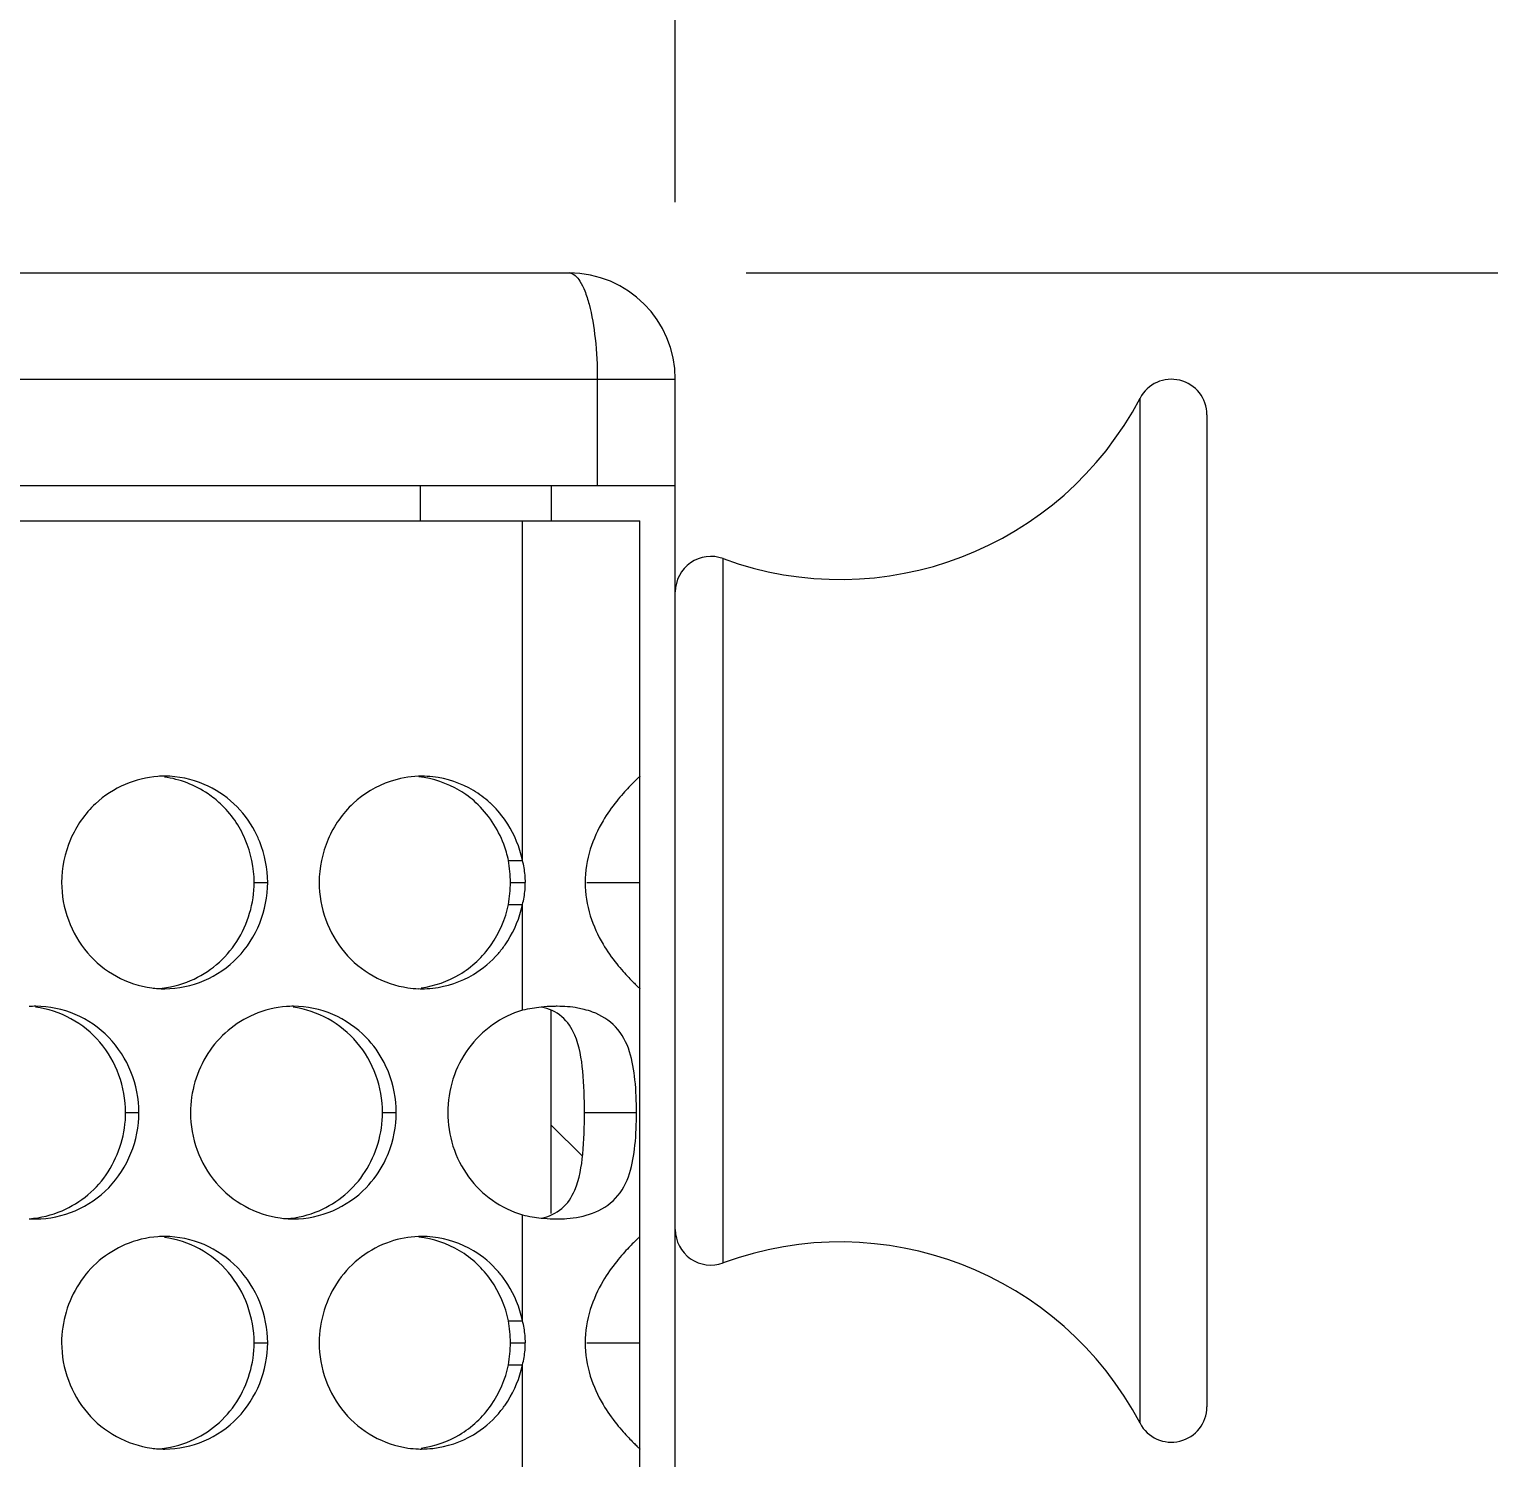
# Model space of a CAD drawing. Header units: millimetres. Extents: x 1177 to 4147, y 93 to 2194.
# Drawn here: x 2009.26 to 2050.45, y 1888.45 to 1928.77 of the extents above; entities that cross this region are included whole.
import ezdxf

# ---------------------------------------------------------------- set-up
doc = ezdxf.new("R2010")
doc.units = ezdxf.units.MM
doc.header["$LTSCALE"] = 0.1
doc.layers.get('0').update_dxf_attribs({"lineweight": 13})
doc.layers.get('Defpoints').update_dxf_attribs({"lineweight": 9})
doc.layers.add('标注', color=251, linetype='Continuous', lineweight=9)
doc.styles.get("Standard").update_dxf_attribs({"font": 'arial.ttf'})
doc.dimstyles.new('STANDARD 10', dxfattribs={"dimscale": 10, "dimtxt": 2.5, "dimasz": 1.5, "dimexe": 0.5, "dimexo": 0.5, "dimgap": 0.5, "dimtad": 1, "dimtoh": 1, "dimdec": 1, "dimzin": 9, "dimdsep": 46, "dimtxsty": 'Standard', "dimcen": 0, "dimclrd": 256, "dimclre": 256, "dimclrt": 256, "dimadec": 0, "dimazin": 0, "dimtp": 0.01, "dimtm": 0.01, "dimtfac": 1, "dimtdec": 1, "dimtofl": 0, "dimtmove": 0, "dimatfit": 3, "dimfxl": 1, "dimtolj": 1, "dimtzin": 4, "dimlwd": -1, "dimlwe": -1, "dimarcsym": 0})

# ---------------------------------------------------------------- blocks, each defined once
blk = doc.blocks.new('*D19')
at = {"layer": 'Defpoints', "color": 0, "transparency": 16777216}
for p in [(2027.49, 2011.728), (1597.49, 1918.895), (2027.49, 1918.895)]:
    blk.add_point(p, dxfattribs=at)
at = {"layer": '标注', "transparency": 16777216}
for p, q in [((1597.49, 1923.895), (1597.49, 2016.728)), ((2027.49, 1923.895), (2027.49, 2016.728)), ((1612.49, 2011.728), (2012.49, 2011.728))]:
    blk.add_line(p, q, dxfattribs=at)
for points in [[(1612.49, 2014.228), (1612.49, 2009.228), (1597.49, 2011.728)], [(2012.49, 2014.228), (2012.49, 2009.228), (2027.49, 2011.728)]]:
    blk.add_solid(points, dxfattribs=at)
at = {"layer": '标注', "transparency": 16777216, "insert": (1812.49, 2029.501), "char_height": 25, "attachment_point": 5}
blk.add_mtext('\\A1;430', dxfattribs=at)
blk = doc.blocks.new('*D20')
at = {"layer": 'Defpoints', "color": 0, "transparency": 16777216}
for p in [(2024.49, 1921.895), (2024.49, 1341.895), (2127.768, 1341.895)]:
    blk.add_point(p, dxfattribs=at)
at = {"layer": '标注', "transparency": 16777216}
for p, q in [((2029.49, 1921.895), (2132.768, 1921.895)), ((2127.768, 1906.895), (2127.768, 1356.895)), ((2029.49, 1341.895), (2132.768, 1341.895))]:
    blk.add_line(p, q, dxfattribs=at)
for points in [[(2125.268, 1906.895), (2130.268, 1906.895), (2127.768, 1921.895)], [(2125.268, 1356.895), (2130.268, 1356.895), (2127.768, 1341.895)]]:
    blk.add_solid(points, dxfattribs=at)
at = {"layer": '标注', "transparency": 16777216, "insert": (2110.004, 1631.895), "char_height": 25, "attachment_point": 5, "rotation": 90}
blk.add_mtext('\\A1;580', dxfattribs=at)

msp = doc.modelspace()

# ---------------------------------------------------------------- linework, layer by layer
for p, q in [((1600.49, 1921.895), (2024.49, 1921.895)), ((1597.49, 1918.895), (2027.49, 1918.895)), ((2025.288, 1918.895), (2025.288, 1915.895)), ((2027.49, 1344.895), (2027.49, 1918.895)), ((2040.605, 1889.43), (2040.605, 1918.36)), ((2042.49, 1917.895), (2042.49, 1889.895)), ((1597.49, 1915.895), (2027.49, 1915.895)), ((2020.294, 1915.895), (2020.294, 1914.895)), ((2023.99, 1915.895), (2023.99, 1914.895)), ((1598.49, 1914.895), (2026.49, 1914.895)), ((2023.177, 1905.314), (2023.177, 1914.895)), ((2026.49, 1907.693), (2026.49, 1914.895)), ((2028.836, 1893.956), (2028.836, 1913.833)), ((2026.49, 1901.693), (2026.49, 1907.693)), ((2023.177, 1901.085), (2023.177, 1904.072)), ((2026.49, 1894.702), (2026.49, 1901.693)), ((2023.177, 1892.324), (2023.177, 1895.31)), ((2026.49, 1888.703), (2026.49, 1894.702)), ((2023.177, 1888.094), (2023.177, 1891.081)), ((2026.49, 1881.712), (2026.49, 1888.703))]:
    msp.add_line(p, q)
for centre, radius, start, end in [((2024.49, 1918.895), 3, 0, 90), ((2041.49, 1917.895), 1, 0, 152.2787), ((2032.139, 1922.809), 9.564, 249.7964, 332.2787), ((2028.49, 1912.895), 1, 69.7964, 180), ((2028.49, 1894.895), 1, 180, 290.2036), ((2032.139, 1884.981), 9.564, 27.7213, 110.2036), ((2041.49, 1889.895), 1, 207.7213, 0)]:
    msp.add_arc(centre, radius, start, end)
msp.add_open_spline([(2024.49, 1921.895), (2024.617, 1921.895), (2024.806, 1921.686), (2024.948, 1921.369), (2025.121, 1920.825), (2025.252, 1919.992), (2025.288, 1919.278), (2025.288, 1918.895)], degree=3, knots=[0, 0, 0, 0, 0.118357, 0.214557, 0.336228, 0.643104, 1, 1, 1, 1])
at = {"layer": '标注'}
for p, q in [((2022.781, 1905.314), (2023.177, 1905.314)), ((2015.605, 1904.693), (2015.987, 1904.693)), ((2022.835, 1904.693), (2023.258, 1904.693)), ((2024.99, 1904.693), (2026.49, 1904.693)), ((2022.781, 1904.072), (2023.177, 1904.072)), ((2023.99, 1895.351), (2023.99, 1901.085)), ((2011.978, 1898.198), (2012.354, 1898.198)), ((2019.227, 1898.198), (2019.615, 1898.198)), ((2024.926, 1898.198), (2026.394, 1898.198)), ((2023.99, 1897.845), (2024.87, 1896.965)), ((2022.781, 1892.324), (2023.177, 1892.324)), ((2015.605, 1891.702), (2015.987, 1891.702)), ((2022.835, 1891.702), (2023.258, 1891.702)), ((2024.99, 1891.702), (2026.49, 1891.702)), ((2022.781, 1891.081), (2023.177, 1891.081))]:
    msp.add_line(p, q, dxfattribs=at)
for centre, radius, start, end in [((2013.081, 1904.997), 2.696, 90.009, 94.0618), ((2020.331, 1904.945), 2.747, 89.9982, 91.8699), ((2020.33, 1904.89), 2.802, 83.5551, 89.9823), ((2019.958, 1904.869), 2.817, 47.4566, 59.2216), ((2020.35, 1904.864), 2.821, 47.5135, 59.252), ((2020.258, 1904.717), 2.979, 11.5551, 14.5414), ((2019.247, 1904.694), 3.588, 359.9799, 9.9483), ((2020.807, 1904.688), 2.451, 9.8577, 14.7995), ((2020.83, 1904.692), 2.428, 0.0174, 9.8517), ((2019.247, 1904.692), 3.588, 350.0517, 0.0201), ((2020.839, 1904.693), 2.418, 355.0848, 359.9974), ((2020.814, 1904.696), 2.444, 345.1989, 355.0623), ((2020.258, 1904.669), 2.979, 345.4586, 348.4449), ((2013.085, 1904.451), 2.759, 262.2487, 265.9388), ((2013.081, 1904.389), 2.696, 265.9382, 269.991), ((2020.329, 1904.395), 2.702, 261.8471, 268.1347), ((2020.331, 1904.441), 2.747, 268.1301, 270.0018), ((2020.33, 1904.495), 2.802, 270.0177, 276.4449), ((2009.444, 1898.496), 2.702, 90.0086, 93.9786), ((2016.713, 1898.508), 2.69, 90.0093, 94.1455), ((2024.217, 1896.489), 4.712, 99.3975, 102.7475), ((2024.194, 1896.63), 4.569, 96.151, 99.4032), ((2009.444, 1897.899), 2.702, 266.0214, 269.9914), ((2016.718, 1897.951), 2.754, 262.091, 265.8551), ((2016.713, 1897.888), 2.69, 265.8545, 269.9907), ((2024.217, 1899.906), 4.712, 257.2525, 260.6025), ((2024.194, 1899.765), 4.569, 260.5968, 263.849), ((2013.081, 1892.006), 2.696, 90.009, 94.0618), ((2020.331, 1891.955), 2.747, 89.9982, 91.8699), ((2020.33, 1891.9), 2.802, 83.5551, 89.9823), ((2019.247, 1891.704), 3.588, 359.9799, 9.9483), ((2020.258, 1891.727), 2.979, 11.5551, 14.5414), ((2020.807, 1891.698), 2.451, 9.8577, 14.7995), ((2020.83, 1891.702), 2.428, 0.0174, 9.8517), ((2019.247, 1891.701), 3.588, 350.0517, 0.0201), ((2020.814, 1891.706), 2.444, 345.1989, 355.0623), ((2020.839, 1891.703), 2.418, 355.0848, 359.9974), ((2020.258, 1891.678), 2.979, 345.4586, 348.4449), ((2013.085, 1891.461), 2.759, 262.2487, 265.9388), ((2013.081, 1891.398), 2.696, 265.9382, 269.991), ((2020.329, 1891.405), 2.702, 261.8471, 268.1347), ((2020.331, 1891.45), 2.747, 268.1301, 270.0018), ((2020.33, 1891.505), 2.802, 270.0177, 276.4449)]:
    msp.add_arc(centre, radius, start, end, dxfattribs=at)
for points in [[(2011.969, 1907.461), (2011.661, 1907.329), (2011.371, 1907.142), (2011.125, 1906.914)], [(2012.89, 1907.686), (2012.575, 1907.664), (2012.259, 1907.585), (2011.969, 1907.461)], [(2014.192, 1907.461), (2013.844, 1907.61), (2013.459, 1907.693), (2013.081, 1907.693)], [(2015.034, 1906.914), (2014.789, 1907.142), (2014.5, 1907.329), (2014.192, 1907.461)], [(2019.445, 1907.544), (2019.061, 1907.414), (2018.697, 1907.197), (2018.399, 1906.921)], [(2020.241, 1907.691), (2019.972, 1907.682), (2019.701, 1907.631), (2019.445, 1907.544)], [(2021.399, 1907.289), (2021.053, 1907.495), (2020.654, 1907.629), (2020.254, 1907.674)], [(2021.793, 1907.289), (2021.446, 1907.495), (2021.046, 1907.629), (2020.645, 1907.674)], [(2022.686, 1906.452), (2022.561, 1906.631), (2022.417, 1906.797), (2022.256, 1906.945)], [(2023.142, 1905.465), (2023.051, 1905.816), (2022.894, 1906.155), (2022.686, 1906.452)], [(2015.987, 1904.693), (2015.987, 1905.082), (2015.908, 1905.478), (2015.763, 1905.84)], [(2015.763, 1903.546), (2015.908, 1903.907), (2015.987, 1904.303), (2015.987, 1904.693)], [(2022.686, 1902.933), (2022.894, 1903.23), (2023.051, 1903.57), (2023.142, 1903.92)], [(2015.136, 1902.572), (2015.405, 1902.849), (2015.619, 1903.187), (2015.763, 1903.546)], [(2014.192, 1901.925), (2014.543, 1902.075), (2014.871, 1902.298), (2015.136, 1902.572)], [(2012.894, 1901.7), (2013.208, 1901.722), (2013.523, 1901.8), (2013.812, 1901.924)], [(2013.081, 1901.693), (2013.459, 1901.693), (2013.844, 1901.776), (2014.192, 1901.925)], [(2020.32, 1901.719), (2020.698, 1901.771), (2021.072, 1901.902), (2021.399, 1902.096)], [(2020.645, 1901.711), (2021.046, 1901.756), (2021.446, 1901.891), (2021.793, 1902.097)], [(2010.556, 1900.966), (2010.208, 1901.115), (2009.823, 1901.198), (2009.444, 1901.198)], [(2011.502, 1900.318), (2011.236, 1900.593), (2010.908, 1900.816), (2010.556, 1900.966)], [(2016.519, 1901.191), (2016.205, 1901.168), (2015.892, 1901.09), (2015.602, 1900.966)], [(2017.823, 1900.966), (2017.475, 1901.115), (2017.091, 1901.198), (2016.713, 1901.198)], [(2018.766, 1900.318), (2018.501, 1900.592), (2018.173, 1900.816), (2017.823, 1900.966)], [(2025.155, 1901.036), (2025.077, 1901.065), (2024.998, 1901.089), (2024.917, 1901.109)], [(2012.129, 1899.345), (2011.985, 1899.703), (2011.771, 1900.041), (2011.502, 1900.318)], [(2012.354, 1898.198), (2012.354, 1898.587), (2012.274, 1898.983), (2012.129, 1899.345)], [(2019.615, 1898.198), (2019.615, 1898.587), (2019.537, 1898.983), (2019.392, 1899.345)], [(2012.129, 1897.05), (2012.274, 1897.412), (2012.354, 1897.808), (2012.354, 1898.198)], [(2019.392, 1897.05), (2019.537, 1897.412), (2019.615, 1897.808), (2019.615, 1898.198)], [(2011.502, 1896.077), (2011.771, 1896.354), (2011.985, 1896.692), (2012.129, 1897.05)], [(2010.556, 1895.429), (2010.908, 1895.579), (2011.236, 1895.803), (2011.502, 1896.077)], [(2017.823, 1895.429), (2018.173, 1895.58), (2018.501, 1895.803), (2018.766, 1896.077)], [(2009.261, 1895.204), (2009.577, 1895.226), (2009.892, 1895.304), (2010.184, 1895.429)], [(2009.444, 1895.198), (2009.823, 1895.198), (2010.208, 1895.281), (2010.556, 1895.429)], [(2016.523, 1895.205), (2016.836, 1895.227), (2017.148, 1895.305), (2017.436, 1895.429)], [(2016.713, 1895.198), (2017.091, 1895.198), (2017.475, 1895.281), (2017.823, 1895.429)], [(2012.89, 1894.696), (2012.575, 1894.673), (2012.259, 1894.595), (2011.969, 1894.471)], [(2014.192, 1894.471), (2013.844, 1894.619), (2013.459, 1894.702), (2013.081, 1894.702)], [(2020.241, 1894.7), (2019.972, 1894.692), (2019.701, 1894.641), (2019.445, 1894.554)], [(2021.399, 1894.299), (2021.053, 1894.505), (2020.654, 1894.639), (2020.254, 1894.684)], [(2021.793, 1894.298), (2021.446, 1894.505), (2021.046, 1894.639), (2020.645, 1894.684)], [(2015.136, 1893.823), (2014.871, 1894.097), (2014.543, 1894.321), (2014.192, 1894.471)], [(2015.763, 1892.85), (2015.619, 1893.208), (2015.405, 1893.546), (2015.136, 1893.823)], [(2023.142, 1892.475), (2023.051, 1892.826), (2022.894, 1893.165), (2022.686, 1893.462)], [(2015.987, 1891.702), (2015.987, 1892.092), (2015.908, 1892.488), (2015.763, 1892.85)], [(2015.763, 1890.555), (2015.908, 1890.917), (2015.987, 1891.313), (2015.987, 1891.702)], [(2022.686, 1889.943), (2022.894, 1890.24), (2023.051, 1890.579), (2023.142, 1890.93)], [(2015.136, 1889.582), (2015.405, 1889.859), (2015.619, 1890.197), (2015.763, 1890.555)], [(2014.192, 1888.934), (2014.543, 1889.084), (2014.871, 1889.308), (2015.136, 1889.582)], [(2012.894, 1888.709), (2013.208, 1888.732), (2013.523, 1888.81), (2013.812, 1888.934)], [(2013.081, 1888.702), (2013.459, 1888.702), (2013.844, 1888.785), (2014.192, 1888.934)], [(2020.32, 1888.729), (2020.698, 1888.781), (2021.072, 1888.911), (2021.399, 1889.106)], [(2020.645, 1888.721), (2021.046, 1888.766), (2021.446, 1888.9), (2021.793, 1889.107)]]:
    msp.add_open_spline(points, degree=3, dxfattribs=at)
for points, knots in [([(2014.654, 1906.913), (2014.545, 1907.015), (2014.084, 1907.384), (2013.508, 1907.608), (2013.071, 1907.668)], [0, 0, 0, 0, 0.25264, 1, 1, 1, 1]), ([(2026.49, 1907.693), (2026.49, 1907.69), (2026.48, 1907.683), (2026.467, 1907.667), (2026.44, 1907.643), (2026.387, 1907.591), (2026.297, 1907.503), (2026.165, 1907.368), (2026.005, 1907.194), (2025.749, 1906.89), (2025.566, 1906.629), (2025.452, 1906.436)], [0, 0, 0, 0, 0.005029, 0.018524, 0.040408, 0.070581, 0.15538, 0.27154, 0.416727, 0.588666, 1, 1, 1, 1]), ([(2011.125, 1906.914), (2010.826, 1906.635), (2010.345, 1905.935), (2010.171, 1905.106), (2010.171, 1904.693)], [0, 0, 0, 0, 0.497347, 1, 1, 1, 1]), ([(2015.605, 1904.693), (2015.605, 1905.106), (2015.432, 1905.935), (2014.953, 1906.635), (2014.654, 1906.913)], [0, 0, 0, 0, 0.502888, 1, 1, 1, 1]), ([(2015.763, 1905.84), (2015.722, 1905.942), (2015.539, 1906.336), (2015.272, 1906.692), (2015.034, 1906.914)], [0, 0, 0, 0, 0.252327, 1, 1, 1, 1]), ([(2018.399, 1906.921), (2018.097, 1906.642), (2017.612, 1905.941), (2017.439, 1905.108), (2017.439, 1904.693)], [0, 0, 0, 0, 0.497163, 1, 1, 1, 1]), ([(2022.781, 1905.314), (2022.749, 1905.47), (2022.575, 1906.076), (2022.209, 1906.626), (2021.862, 1906.944)], [0, 0, 0, 0, 0.253186, 1, 1, 1, 1]), ([(2025.452, 1906.436), (2025.303, 1906.183), (2025.044, 1905.624), (2024.947, 1905.01), (2024.947, 1904.693)], [0, 0, 0, 0, 0.480727, 1, 1, 1, 1]), ([(2010.171, 1904.693), (2010.171, 1904.334), (2010.304, 1903.615), (2010.844, 1902.67), (2011.685, 1901.991), (2012.367, 1901.765), (2012.713, 1901.718)], [0, 0, 0, 0, 0.253362, 0.504807, 0.753291, 1, 1, 1, 1]), ([(2013.812, 1901.924), (2014.075, 1902.037), (2014.575, 1902.343), (2015.342, 1903.222), (2015.605, 1904.114), (2015.605, 1904.693)], [0, 0, 0, 0, 0.248135, 0.498077, 1, 1, 1, 1]), ([(2017.439, 1904.693), (2017.439, 1904.336), (2017.568, 1903.622), (2018.101, 1902.682), (2018.929, 1902.003), (2019.604, 1901.77), (2019.946, 1901.721)], [0, 0, 0, 0, 0.253589, 0.505104, 0.753724, 1, 1, 1, 1]), ([(2024.947, 1904.693), (2024.947, 1904.376), (2025.044, 1903.762), (2025.303, 1903.202), (2025.452, 1902.949)], [0, 0, 0, 0, 0.519273, 1, 1, 1, 1]), ([(2021.399, 1902.096), (2021.749, 1902.305), (2022.365, 1902.889), (2022.699, 1903.666), (2022.781, 1904.072)], [0, 0, 0, 0, 0.496153, 1, 1, 1, 1]), ([(2021.793, 1902.097), (2022.056, 1902.253), (2022.376, 1902.525), (2022.627, 1902.849), (2022.686, 1902.933)], [0, 0, 0, 0, 0.747671, 1, 1, 1, 1]), ([(2025.452, 1902.949), (2025.566, 1902.756), (2025.749, 1902.495), (2026.005, 1902.192), (2026.165, 1902.018), (2026.297, 1901.883), (2026.387, 1901.795), (2026.44, 1901.743), (2026.467, 1901.718), (2026.48, 1901.702), (2026.49, 1901.696), (2026.49, 1901.693)], [0, 0, 0, 0, 0.411334, 0.583273, 0.72846, 0.84462, 0.929419, 0.959592, 0.981476, 0.994971, 1, 1, 1, 1]), ([(2011.978, 1898.198), (2011.978, 1898.557), (2011.846, 1899.277), (2011.305, 1900.223), (2010.464, 1900.902), (2009.781, 1901.127), (2009.435, 1901.173)], [0, 0, 0, 0, 0.253529, 0.50501, 0.753401, 1, 1, 1, 1]), ([(2015.602, 1900.966), (2015.339, 1900.853), (2014.839, 1900.547), (2014.071, 1899.669), (2013.807, 1898.777), (2013.807, 1898.198)], [0, 0, 0, 0, 0.248275, 0.498285, 1, 1, 1, 1]), ([(2019.227, 1898.198), (2019.227, 1898.556), (2019.096, 1899.273), (2018.56, 1900.216), (2017.726, 1900.896), (2017.048, 1901.123), (2016.703, 1901.171)], [0, 0, 0, 0, 0.253771, 0.505372, 0.753666, 1, 1, 1, 1]), ([(2023.177, 1901.085), (2022.58, 1900.91), (2021.468, 1900.124), (2021.066, 1898.832), (2021.066, 1898.198)], [0, 0, 0, 0, 0.495023, 1, 1, 1, 1]), ([(2024.154, 1901.197), (2024.118, 1901.197), (2023.967, 1901.195), (2023.817, 1901.185), (2023.704, 1901.173)], [0, 0, 0, 0, 0.244953, 1, 1, 1, 1]), ([(2024.651, 1900.387), (2024.568, 1900.58), (2024.33, 1900.953), (2023.92, 1901.135), (2023.71, 1901.173)], [0, 0, 0, 0, 0.496842, 1, 1, 1, 1]), ([(2024.917, 1901.109), (2024.858, 1901.124), (2024.607, 1901.178), (2024.35, 1901.197), (2024.154, 1901.197)], [0, 0, 0, 0, 0.237726, 1, 1, 1, 1]), ([(2026.197, 1899.917), (2026.115, 1900.171), (2025.867, 1900.659), (2025.397, 1900.946), (2025.155, 1901.036)], [0, 0, 0, 0, 0.507979, 1, 1, 1, 1]), ([(2019.392, 1899.345), (2019.355, 1899.435), (2019.195, 1899.788), (2018.968, 1900.11), (2018.766, 1900.318)], [0, 0, 0, 0, 0.252011, 1, 1, 1, 1]), ([(2024.926, 1898.198), (2024.926, 1898.589), (2024.906, 1899.324), (2024.788, 1900.068), (2024.651, 1900.387)], [0, 0, 0, 0, 0.52936, 1, 1, 1, 1]), ([(2026.394, 1898.198), (2026.394, 1898.506), (2026.374, 1899.084), (2026.28, 1899.66), (2026.197, 1899.917)], [0, 0, 0, 0, 0.533715, 1, 1, 1, 1]), ([(2010.184, 1895.429), (2010.447, 1895.542), (2010.947, 1895.847), (2011.715, 1896.726), (2011.978, 1897.618), (2011.978, 1898.198)], [0, 0, 0, 0, 0.248254, 0.498229, 1, 1, 1, 1]), ([(2013.807, 1898.198), (2013.807, 1897.84), (2013.939, 1897.122), (2014.477, 1896.178), (2015.314, 1895.499), (2015.994, 1895.272), (2016.339, 1895.224)], [0, 0, 0, 0, 0.253482, 0.504988, 0.753424, 1, 1, 1, 1]), ([(2017.436, 1895.429), (2017.699, 1895.542), (2018.198, 1895.848), (2018.964, 1896.727), (2019.227, 1897.618), (2019.227, 1898.198)], [0, 0, 0, 0, 0.248013, 0.497923, 1, 1, 1, 1]), ([(2021.066, 1898.198), (2021.066, 1897.563), (2021.468, 1896.271), (2022.58, 1895.485), (2023.177, 1895.31)], [0, 0, 0, 0, 0.504977, 1, 1, 1, 1]), ([(2024.651, 1896.008), (2024.788, 1896.327), (2024.906, 1897.072), (2024.926, 1897.807), (2024.926, 1898.198)], [0, 0, 0, 0, 0.47064, 1, 1, 1, 1]), ([(2026.197, 1896.478), (2026.28, 1896.735), (2026.374, 1897.311), (2026.394, 1897.889), (2026.394, 1898.198)], [0, 0, 0, 0, 0.466285, 1, 1, 1, 1]), ([(2018.766, 1896.077), (2018.968, 1896.285), (2019.195, 1896.608), (2019.355, 1896.96), (2019.392, 1897.05)], [0, 0, 0, 0, 0.747989, 1, 1, 1, 1]), ([(2025.155, 1895.359), (2025.397, 1895.449), (2025.867, 1895.736), (2026.115, 1896.224), (2026.197, 1896.478)], [0, 0, 0, 0, 0.492021, 1, 1, 1, 1]), ([(2023.71, 1895.222), (2023.92, 1895.26), (2024.33, 1895.442), (2024.568, 1895.815), (2024.651, 1896.008)], [0, 0, 0, 0, 0.503158, 1, 1, 1, 1]), ([(2023.704, 1895.222), (2023.817, 1895.21), (2023.967, 1895.2), (2024.118, 1895.198), (2024.154, 1895.198)], [0, 0, 0, 0, 0.755047, 1, 1, 1, 1]), ([(2024.154, 1895.198), (2024.245, 1895.198), (2024.583, 1895.21), (2024.922, 1895.273), (2025.155, 1895.359)], [0, 0, 0, 0, 0.267795, 1, 1, 1, 1]), ([(2026.49, 1894.702), (2026.49, 1894.7), (2026.48, 1894.693), (2026.467, 1894.677), (2026.44, 1894.652), (2026.387, 1894.6), (2026.297, 1894.512), (2026.165, 1894.378), (2026.005, 1894.204), (2025.749, 1893.9), (2025.566, 1893.639), (2025.452, 1893.446)], [0, 0, 0, 0, 0.005029, 0.018524, 0.040408, 0.070581, 0.15538, 0.27154, 0.416727, 0.588666, 1, 1, 1, 1]), ([(2011.969, 1894.471), (2011.705, 1894.358), (2011.204, 1894.052), (2010.436, 1893.174), (2010.171, 1892.282), (2010.171, 1891.702)], [0, 0, 0, 0, 0.248395, 0.498438, 1, 1, 1, 1]), ([(2015.605, 1891.702), (2015.605, 1892.061), (2015.473, 1892.78), (2014.935, 1893.724), (2014.097, 1894.404), (2013.416, 1894.63), (2013.071, 1894.677)], [0, 0, 0, 0, 0.253649, 0.50519, 0.753532, 1, 1, 1, 1]), ([(2019.445, 1894.554), (2019.156, 1894.456), (2018.604, 1894.164), (2017.737, 1893.273), (2017.439, 1892.319), (2017.439, 1891.702)], [0, 0, 0, 0, 0.248219, 0.498355, 1, 1, 1, 1]), ([(2022.781, 1892.324), (2022.699, 1892.729), (2022.365, 1893.506), (2021.749, 1894.091), (2021.399, 1894.299)], [0, 0, 0, 0, 0.503847, 1, 1, 1, 1]), ([(2022.686, 1893.462), (2022.627, 1893.547), (2022.376, 1893.871), (2022.056, 1894.142), (2021.793, 1894.298)], [0, 0, 0, 0, 0.252329, 1, 1, 1, 1]), ([(2025.452, 1893.446), (2025.303, 1893.193), (2025.044, 1892.633), (2024.947, 1892.019), (2024.947, 1891.702)], [0, 0, 0, 0, 0.480727, 1, 1, 1, 1]), ([(2010.171, 1891.702), (2010.171, 1891.344), (2010.304, 1890.624), (2010.844, 1889.68), (2011.685, 1889.001), (2012.367, 1888.775), (2012.713, 1888.727)], [0, 0, 0, 0, 0.253362, 0.504807, 0.753291, 1, 1, 1, 1]), ([(2013.812, 1888.934), (2014.075, 1889.046), (2014.575, 1889.352), (2015.342, 1890.231), (2015.605, 1891.123), (2015.605, 1891.702)], [0, 0, 0, 0, 0.248135, 0.498077, 1, 1, 1, 1]), ([(2017.439, 1891.702), (2017.439, 1891.346), (2017.568, 1890.631), (2018.101, 1889.692), (2018.929, 1889.012), (2019.604, 1888.78), (2019.946, 1888.73)], [0, 0, 0, 0, 0.253589, 0.505104, 0.753724, 1, 1, 1, 1]), ([(2024.947, 1891.702), (2024.947, 1891.385), (2025.044, 1890.771), (2025.303, 1890.212), (2025.452, 1889.959)], [0, 0, 0, 0, 0.519273, 1, 1, 1, 1]), ([(2021.399, 1889.106), (2021.749, 1889.314), (2022.365, 1889.899), (2022.699, 1890.676), (2022.781, 1891.081)], [0, 0, 0, 0, 0.496153, 1, 1, 1, 1]), ([(2021.793, 1889.107), (2022.056, 1889.263), (2022.376, 1889.534), (2022.627, 1889.858), (2022.686, 1889.943)], [0, 0, 0, 0, 0.747671, 1, 1, 1, 1]), ([(2025.452, 1889.959), (2025.566, 1889.766), (2025.749, 1889.505), (2026.005, 1889.201), (2026.165, 1889.027), (2026.297, 1888.893), (2026.387, 1888.805), (2026.44, 1888.752), (2026.467, 1888.728), (2026.48, 1888.712), (2026.49, 1888.705), (2026.49, 1888.703)], [0, 0, 0, 0, 0.411334, 0.583273, 0.72846, 0.84462, 0.929419, 0.959592, 0.981476, 0.994971, 1, 1, 1, 1])]:
    msp.add_open_spline(points, degree=3, knots=knots, dxfattribs=at)

# ---------------------------------------------------------------- dimensions: what is measured, and where the dimension line sits
dim = msp.add_linear_dim(base=(2027.49, 2011.728), p1=(1597.49, 1918.895), p2=(2027.49, 1918.895), dimstyle='STANDARD 10', dxfattribs=at)
dim.commit()
dim.dimension.update_dxf_attribs({"geometry": '*D19', "text_midpoint": (1812.49, 2029.501)})
dim = msp.add_linear_dim(base=(2127.768, 1341.895), p1=(2024.49, 1921.895), p2=(2024.49, 1341.895), angle=90, dimstyle='STANDARD 10', dxfattribs=at)
dim.commit()
dim.dimension.update_dxf_attribs({"geometry": '*D20', "text_midpoint": (2110.004, 1631.895)})

doc.saveas('drawing.dxf')
